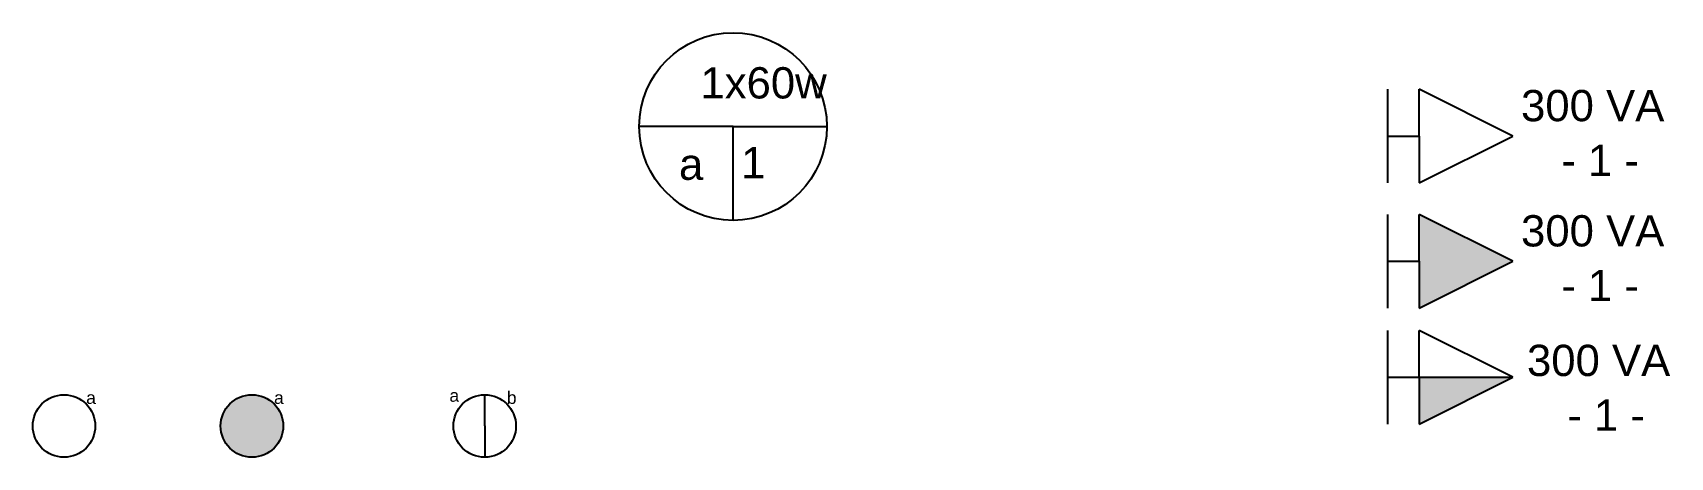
# Model space of a CAD drawing. Header units: metres. Extents: x 633 to 3251, y 1563 to 2242.
import ezdxf

# ---------------------------------------------------------------- set-up
doc = ezdxf.new("R2010")
doc.units = ezdxf.units.M
doc.styles.get("Standard").update_dxf_attribs({"font": 'arial.ttf'})

# ---------------------------------------------------------------- blocks, each defined once
blk = doc.blocks.new('Ponto de Luz Teto')
for p, q in [((0, 0), (-150, 0)), ((0, -150), (0, 0)), ((0, 0), (150, 0))]:
    blk.add_line(p, q)
blk.add_circle((0, 0), 150)
for tag, p in [('POT', (-102.1, 44.9)), ('A', (-86.4, -85.2)), ('CIRCUITO', (12.8, -82.8))]:
    blk.add_attdef(tag, p, '', height=50)
blk = doc.blocks.new('Tomada Baixa')
for p, q in [((-50, 0), (-50, 75)), ((0, 0), (0, 75)), ((150, 0), (0, 75)), ((-50, -75), (-50, 0)), ((-50, 0), (0, 0)), ((0, 0), (0, -75)), ((0, -75), (150, 0))]:
    blk.add_line(p, q)
for s, p in [('300 VA', (163.1, 23.7)), ('- 1 -', (227.4, -63.7))]:
    blk.add_text(s, height=50).set_placement(p)
blk = doc.blocks.new('Tomada Média')
h = blk.add_hatch(color=256)
h.dxf.hatch_style = 1
h.paths.add_polyline_path([(0, 0), (-150, 0), (-150, -75)])
for p, q in [((-200, 0), (-200, 75)), ((-150, 0), (-150, 75)), ((0, 0), (-150, 75)), ((-200, -75), (-200, 0)), ((-200, 0), (-150, 0)), ((-150, 0), (-150, -75)), ((-150, -75), (0, 0)), ((-150, 0), (0, 0))]:
    blk.add_line(p, q)
for s, p in [('300 VA', (22.6, 2)), ('- 1 -', (87, -85.5))]:
    blk.add_text(s, height=50).set_placement(p)
blk = doc.blocks.new('Interruptor 1 Seção')
blk.add_circle((0, 0), 50)
blk.add_attdef('INTERPT1', (35.4, 35.3), '', height=20)
blk = doc.blocks.new('Interruptor Paralelo')
h = blk.add_hatch(color=256)
h.dxf.hatch_style = 1
h.paths.add_polyline_path([(47.1, -9.7, 1), (-52.9, -9.7, 1)])
blk.add_circle((-2.9, -9.7), 50)
blk.add_attdef('INTERPT1', (32.5, 25.6), '', height=20)
blk = doc.blocks.new('Interruptor 2 Seções')
for q in [(0, 50), (0, -50)]:
    blk.add_line((0, 0), q)
blk.add_circle((0, 0), 50)
for tag, p in [('INTERPT2', (-56.4, 38.8)), ('INTERPT1', (35.4, 35.3))]:
    blk.add_attdef(tag, p, '', height=20)

msp = doc.modelspace()

# ---------------------------------------------------------------- hatches: boundary and pattern name
h = msp.add_hatch(color=256)
h.dxf.hatch_style = 1
h.paths.add_polyline_path([(2849.2, 1801.2), (2999.2, 1876.2), (2849.2, 1951.2), (2849.2, 1876.2)])
h = msp.add_hatch(color=256)
h.dxf.hatch_style = 1
h.paths.add_polyline_path([(2849.2, 1690.7), (2849.2, 1615.7), (2999.2, 1690.7)])

# ---------------------------------------------------------------- block references
ref = msp.add_blockref('Ponto de Luz Teto', (1752.4, 2091.6))
ref.add_attrib('POT', '1x60w', (1700.3, 2136.5), dxfattribs={"height": 50})
ref.add_attrib('CIRCUITO', '1', (1765.2, 2008.8), dxfattribs={"height": 50})
ref.add_attrib('A', 'a', (1666, 2006.4), dxfattribs={"height": 50})
for name, p in [('Tomada Baixa', (2849.2, 2076.4)), ('Tomada Baixa', (2849.2, 1876.2)), ('Tomada Média', (2999.2, 1690.7))]:
    msp.add_blockref(name, p)
for name, p, values in [('Interruptor 1 Seção', (682.8, 1612.8), {'INTERPT1': 'a'}), ('Interruptor Paralelo', (986.1, 1622.5), {'INTERPT1': 'a'}), ('Interruptor 2 Seções', (1355.4, 1612.8), {'INTERPT2': 'a', 'INTERPT1': 'b'})]:
    msp.add_blockref(name, p).add_auto_attribs(values)

doc.saveas('drawing.dxf')
